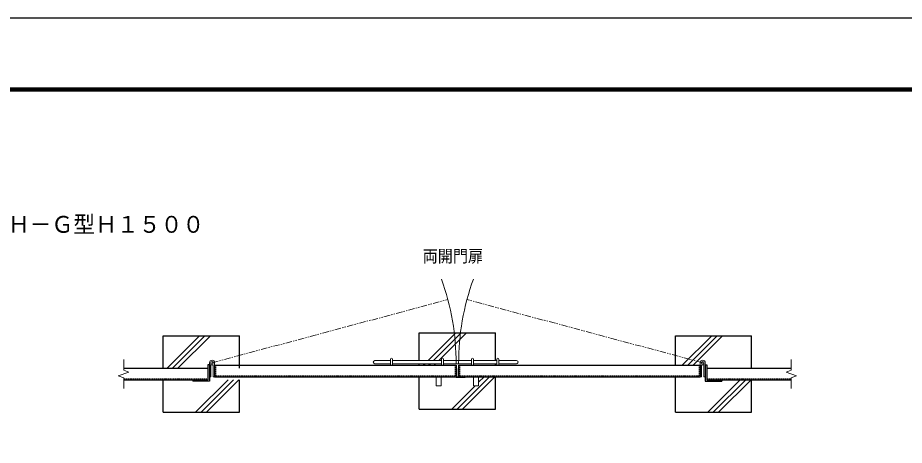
# Model space of a CAD drawing. Units: millimetres, scale not verified. Extents: x -5249 to 5251, y -3712 to 3712.
# Drawn here: x -1762 to 1725, y 2031 to 3712 of the extents above; entities that cross this region are included whole.
import ezdxf
from ezdxf.enums import TextEntityAlignment as Align

# ---------------------------------------------------------------- set-up
doc = ezdxf.new("R2010")
doc.units = ezdxf.units.MM
doc.header["$LTSCALE"] = 20
doc.linetypes.add('USER1', pattern=[0.375, 0.25, -0.125])
doc.linetypes.add('USER4', pattern=[2.5, 1.25, -0.25, 0.25, -0.25, 0.25, -0.25])
for name, color, linetype, lineweight in [('0-0_D-TTL', 7, 'Continuous', 25), ('0-2_D-STR1', 1, 'Continuous', 25), ('0-7_D-STR-TXT', 7, 'Continuous', 13), ('0-8_D-STR4', 7, 'Continuous', 25), ('0-9_D-BMK', 2, 'Continuous', 13), ('0-B_D-STR3', 3, 'Continuous', 13)]:
    doc.layers.add(name, color=color, linetype=linetype, lineweight=lineweight)
doc.styles.add('ＭＳ ゴシック', font='')
doc.styles.get('ＭＳ ゴシック').set_extended_font_data('MS Gothic')

msp = doc.modelspace()

# ---------------------------------------------------------------- linework, layer by layer
at = {"layer": '0-0_D-TTL', "color": 2}
msp.add_lwpolyline([(-5249.36, 3712.5), (5250.64, 3712.5), (5250.64, -3712.5), (-5249.36, -3712.5)], close=True, dxfattribs=at)
at = {"layer": '0-0_D-TTL'}
for points in [[(-4911.86, 3437.5), (4913.14, 3437.5), (4913.14, -3437.5), (-4911.86, -3437.5)], [(-4908.73, 3434.37), (4910.02, 3434.37), (4910.02, -3434.37), (-4908.73, -3434.37)], [(-4905.61, 3431.25), (4906.89, 3431.25), (4906.89, -3431.25), (-4905.61, -3431.25)], [(-4902.48, 3428.12), (4903.77, 3428.12), (4903.77, -3428.12), (-4902.48, -3428.12)], [(-4899.36, 3425), (4900.64, 3425), (4900.64, -3425), (-4899.36, -3425)]]:
    msp.add_lwpolyline(points, close=True, dxfattribs=at)
at = {"layer": '0-2_D-STR1'}
for p, q in [((-1007.63, 2348.28), (-1007.63, 2283.28)), ((-987.63, 2345.78), (-987.63, 2300.78)), ((-987.63, 2345.78), (-37.63, 2345.78)), ((-37.63, 2345.78), (-37.63, 2300.78)), ((-27.63, 2345.78), (-27.63, 2300.78)), ((-27.63, 2345.78), (922.37, 2345.78)), ((922.37, 2345.78), (922.37, 2300.78)), ((942.37, 2348.28), (942.37, 2283.28)), ((-1345.2, 2334.28), (-1013.63, 2334.28)), ((948.37, 2334.28), (1279.93, 2334.28)), ((-1345.2, 2289.28), (-1013.63, 2289.28)), ((-1072.63, 2289.28), (-1072.63, 2283.28)), ((-1007.63, 2283.28), (-1072.63, 2283.28)), ((-987.63, 2300.78), (-37.63, 2300.78)), ((-27.63, 2300.78), (922.37, 2300.78)), ((942.37, 2283.28), (1007.37, 2283.28)), ((948.37, 2289.28), (1279.93, 2289.28)), ((1007.37, 2289.28), (1007.37, 2283.28))]:
    msp.add_line(p, q, dxfattribs=at)
at = {"layer": '0-2_D-STR1', "linetype": 'USER1'}
for p, q in [((-983.63, 2345.78), (-983.63, 2304.78)), ((-41.63, 2345.78), (-41.63, 2304.78)), ((-23.63, 2345.78), (-23.63, 2304.78)), ((918.37, 2345.78), (918.37, 2304.78)), ((-983.63, 2304.78), (-41.63, 2304.78)), ((-23.63, 2304.78), (918.37, 2304.78)), ((-1345.2, 2293.28), (-1013.63, 2293.28)), ((948.37, 2293.28), (1279.93, 2293.28))]:
    msp.add_line(p, q, dxfattribs=at)
at = {"layer": '0-2_D-STR1'}
for points in [[(-1007.63, 2348.28), (-1013.63, 2348.28), (-1013.63, 2289.28)], [(942.37, 2348.28), (948.37, 2348.28), (948.37, 2289.28)]]:
    msp.add_lwpolyline(points, dxfattribs=at)
at = {"layer": '0-8_D-STR4'}
for p, q in [((-1190.13, 2461.78), (-890.13, 2461.78)), ((-1190.13, 2334.28), (-1190.13, 2461.78)), ((-1174.32, 2334.28), (-1046.82, 2461.78)), ((-1153.1, 2334.28), (-1025.6, 2461.78)), ((-1131.89, 2334.28), (-1004.39, 2461.78)), ((-890.13, 2334.28), (-890.13, 2461.78)), ((-182.63, 2364.78), (-182.63, 2473.28)), ((-182.63, 2473.28), (117.37, 2473.28)), ((-147.82, 2364.78), (-39.32, 2473.28)), ((-126.6, 2364.78), (-18.1, 2473.28)), ((-105.39, 2364.78), (3.11, 2473.28)), ((117.37, 2364.78), (117.37, 2473.28)), ((824.87, 2461.78), (1124.87, 2461.78)), ((824.87, 2345.78), (824.87, 2461.78)), ((852.18, 2345.78), (968.18, 2461.78)), ((873.4, 2345.78), (989.4, 2461.78)), ((894.61, 2345.78), (1010.61, 2461.78)), ((1124.87, 2334.28), (1124.87, 2461.78)), ((-182.63, 2345.78), (-182.63, 2351.78)), ((-166.82, 2345.78), (-160.82, 2351.78)), ((-145.6, 2345.78), (-139.6, 2351.78)), ((-124.39, 2345.78), (-118.39, 2351.78)), ((117.37, 2345.78), (117.37, 2351.78)), ((-1190.13, 2161.78), (-1190.13, 2289.28)), ((-1062.31, 2161.78), (-934.81, 2289.28)), ((-1041.1, 2161.78), (-913.6, 2289.28)), ((-1019.88, 2161.78), (-892.38, 2289.28)), ((-890.13, 2161.78), (-890.13, 2289.28)), ((-182.63, 2173.28), (-182.63, 2300.78)), ((-33.6, 2173.28), (93.9, 2300.78)), ((-12.38, 2173.28), (115.12, 2300.78)), ((51.01, 2279.1), (72.69, 2300.78)), ((117.37, 2173.28), (117.37, 2300.78)), ((824.87, 2161.78), (824.87, 2300.78)), ((952.69, 2161.78), (1080.19, 2289.28)), ((973.9, 2161.78), (1101.4, 2289.28)), ((995.12, 2161.78), (1122.62, 2289.28)), ((1124.87, 2161.78), (1124.87, 2289.28)), ((-54.81, 2173.28), (37.18, 2265.27)), ((-182.63, 2173.28), (117.37, 2173.28)), ((-1190.13, 2161.78), (-890.13, 2161.78)), ((824.87, 2161.78), (1124.87, 2161.78))]:
    msp.add_line(p, q, dxfattribs=at)
at = {"layer": '0-9_D-BMK', "linetype": 'USER4'}
for p, q in [((-997.63, 2355.78), (-70.35, 2604.25)), ((932.37, 2355.78), (5.08, 2604.25))]:
    msp.add_line(p, q, dxfattribs=at)
at = {"layer": '0-9_D-BMK'}
for p, q in [((-1345.2, 2369.28), (-1345.2, 2326.17)), ((1279.93, 2369.28), (1279.93, 2326.17)), ((-1366.33, 2304.09), (-1325.43, 2318.98)), ((-1345.2, 2296.4), (-1366.33, 2304.09)), ((-1345.2, 2326.17), (-1325.43, 2318.98)), ((1279.93, 2326.17), (1260.16, 2318.98)), ((1301.06, 2304.09), (1260.16, 2318.98)), ((1279.93, 2296.4), (1301.06, 2304.09)), ((-1345.2, 2296.4), (-1345.2, 2254.28)), ((1279.93, 2296.4), (1279.93, 2254.28))]:
    msp.add_line(p, q, dxfattribs=at)
for centre, start, end in [((-997.63, 2355.78), 359.76138, 20.03543), ((932.37, 2355.78), 159.96472, 180.23891)]:
    msp.add_arc(centre, 960, start, end, dxfattribs=at)
at = {"layer": '0-B_D-STR3'}
for p, q in [((-1007.63, 2344.78), (-1007.63, 2355.78)), ((-1002.63, 2355.78), (-1002.63, 2300.78)), ((-992.63, 2347.12), (-992.63, 2300.78)), ((-987.63, 2345.78), (-987.63, 2355.67)), ((-357.37, 2364.78), (-295.63, 2364.78)), ((-357.37, 2351.78), (-295.63, 2351.78)), ((-295.63, 2345.78), (-295.63, 2370.01)), ((-287.63, 2345.78), (-287.63, 2370.01)), ((-287.63, 2364.78), (-95.63, 2364.78)), ((-287.63, 2351.78), (-95.63, 2351.78)), ((-95.63, 2345.78), (-95.63, 2370.01)), ((-87.63, 2345.78), (-87.63, 2370.01)), ((-87.63, 2364.78), (22.37, 2364.78)), ((-87.63, 2351.78), (22.37, 2351.78)), ((22.37, 2345.78), (22.37, 2370.01)), ((30.37, 2345.78), (30.37, 2370.01)), ((30.37, 2364.78), (122.37, 2364.78)), ((30.37, 2351.78), (122.37, 2351.78)), ((122.37, 2345.78), (122.36, 2370.01)), ((130.37, 2345.78), (130.37, 2370.01)), ((130.37, 2364.78), (199.62, 2364.78)), ((130.37, 2351.78), (199.62, 2351.78)), ((922.37, 2345.78), (922.37, 2355.78)), ((927.37, 2347.12), (927.37, 2300.78)), ((937.37, 2355.78), (937.37, 2300.78)), ((942.37, 2348.28), (942.37, 2355.67)), ((-1002.63, 2300.78), (-1007.63, 2300.78)), ((-987.63, 2300.78), (-992.63, 2300.78)), ((-116.28, 2300.78), (-116.28, 2265.27)), ((-96.28, 2300.78), (-96.28, 2265.27)), ((-37.63, 2300.78), (-37.63, 2297.78)), ((-37.63, 2297.78), (-2.63, 2297.78)), ((-27.63, 2300.78), (-34.63, 2300.78)), ((-2.63, 2297.78), (-2.63, 2300.78)), ((31.01, 2300.78), (31.01, 2265.27)), ((51.01, 2300.78), (51.01, 2265.27)), ((927.37, 2300.78), (922.37, 2300.78)), ((937.37, 2300.78), (942.37, 2300.78)), ((-116.28, 2265.27), (-96.28, 2265.27)), ((51.01, 2265.27), (31.01, 2265.27))]:
    msp.add_line(p, q, dxfattribs=at)
msp.add_lwpolyline([(-37.63, 2332.78), (-34.63, 2332.78), (-34.63, 2300.78)], dxfattribs=at)
for centre in [(-997.63, 2355.78), (932.37, 2355.78)]:
    msp.add_circle(centre, 5, dxfattribs=at)
for centre, radius, start, end in [((-291.63, 2369.69), 4.02, 4.59605, 175.41039), ((-91.63, 2369.69), 4.02, 4.59605, 175.41039), ((26.37, 2369.69), 4.02, 4.59605, 175.41039), ((126.37, 2369.69), 4.02, 4.59605, 175.41039), ((-997.63, 2355.78), 10, 0, 179.99992), ((-997.63, 2355.78), 10, 239.9998, 300.00027), ((-357.11, 2358.28), 6.51, 92.33842, 267.66562), ((199.82, 2358.28), 6.5, 268.20886, 91.79516), ((932.37, 2355.78), 10, 0, 179.99992), ((932.37, 2355.78), 10, 239.9998, 300.00027)]:
    msp.add_arc(centre, radius, start, end, dxfattribs=at)

# ---------------------------------------------------------------- texts
at = {"layer": '0-7_D-STR-TXT', "style": 'ＭＳ ゴシック'}
for s, height, width, p in [('ＳＦ-ＶＨ－Ｇ型Ｈ１５００', 66.27, 0.95, (-2101.62, 2847.07)), ('両開門扉', 48.39, 0.9, (-169.13, 2736.62))]:
    msp.add_text(s, height=height, dxfattribs=dict(at, width=width)).set_placement(p, align=Align.BOTTOM_LEFT)

doc.saveas('drawing.dxf')
